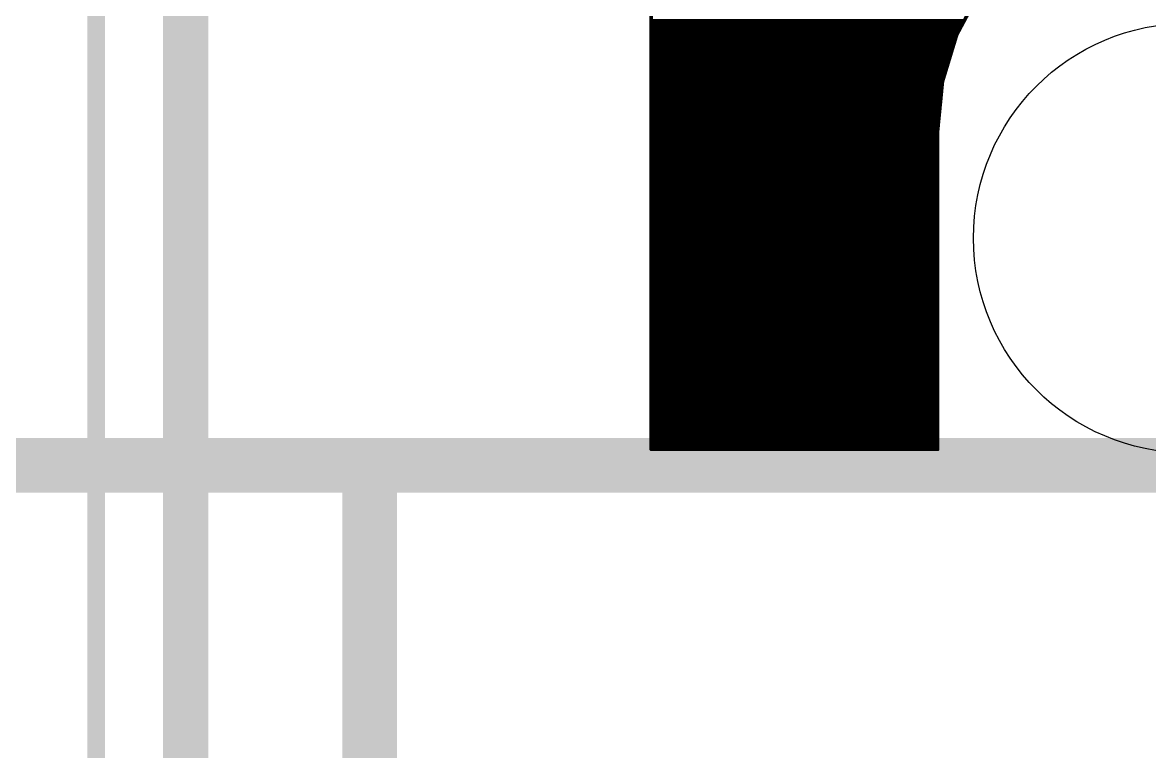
# Model space of a CAD drawing. Extents: x -15 to 70, y 0 to 100.
# Drawn here: x 34.59 to 37.737, y 67.019 to 69.055 of the extents above; entities that cross this region are included whole.
import ezdxf

# ---------------------------------------------------------------- set-up
doc = ezdxf.new("R2010")
doc.units = 0
for name, color, linetype in [('1', 12, 'CONTINUOUS'), ('16', 132, 'CONTINUOUS'), ('20', 31, 'CONTINUOUS'), ('22', 253, 'CONTINUOUS'), ('25', 253, 'CONTINUOUS'), ('40', 132, 'CONTINUOUS'), ('52', 253, 'CONTINUOUS')]:
    doc.layers.add(name, color=color, linetype=linetype)

msp = doc.modelspace()

# ---------------------------------------------------------------- linework, layer by layer
at = {"layer": '1', "const_width": 0.01}
for points in [[(36.346, 67.863), (36.346, 69.953)], [(37.264, 69.1419), (37.1993, 69.0209)], [(36.346, 69.06), (37.2202, 69.06)], [(36.346, 69.05), (37.2149, 69.05)], [(36.346, 69.04), (37.2095, 69.04)], [(36.346, 69.03), (37.2042, 69.03)], [(36.346, 69.02), (37.199, 69.02)], [(37.1993, 69.0209), (37.1594, 68.8896)], [(36.346, 69.01), (37.196, 69.01)], [(36.346, 69), (37.193, 69)], [(36.346, 68.99), (37.1899, 68.99)], [(36.346, 68.98), (37.1869, 68.98)], [(36.346, 68.97), (37.1839, 68.97)], [(36.346, 68.96), (37.1808, 68.96)], [(36.346, 68.95), (37.1778, 68.95)], [(36.346, 68.94), (37.1748, 68.94)], [(36.346, 68.93), (37.1717, 68.93)], [(36.346, 68.92), (37.1687, 68.92)], [(36.346, 68.91), (37.1656, 68.91)], [(36.346, 68.9), (37.1626, 68.9)], [(36.346, 68.89), (37.1596, 68.89)], [(37.1594, 68.8896), (37.146, 68.753)], [(36.346, 68.88), (37.1585, 68.88)], [(36.346, 68.87), (37.1575, 68.87)], [(36.346, 68.86), (37.1565, 68.86)], [(36.346, 68.85), (37.1556, 68.85)], [(36.346, 68.84), (37.1546, 68.84)], [(36.346, 68.83), (37.1536, 68.83)], [(36.346, 68.82), (37.1526, 68.82)], [(36.346, 68.81), (37.1516, 68.81)], [(36.346, 68.8), (37.1506, 68.8)], [(36.346, 68.79), (37.1496, 68.79)], [(36.346, 68.78), (37.1487, 68.78)], [(36.346, 68.77), (37.1477, 68.77)], [(36.346, 68.76), (37.1467, 68.76)], [(36.346, 68.75), (37.146, 68.75)], [(36.346, 68.74), (37.146, 68.74)], [(36.346, 68.73), (37.146, 68.73)], [(37.146, 68.753), (37.146, 67.863)], [(36.346, 68.72), (37.146, 68.72)], [(36.346, 68.71), (37.146, 68.71)], [(36.346, 68.7), (37.146, 68.7)], [(36.346, 68.69), (37.146, 68.69)], [(36.346, 68.68), (37.146, 68.68)], [(36.346, 68.67), (37.146, 68.67)], [(36.346, 68.66), (37.146, 68.66)], [(36.346, 68.65), (37.146, 68.65)], [(36.346, 68.64), (37.146, 68.64)], [(36.346, 68.63), (37.146, 68.63)], [(36.346, 68.62), (37.146, 68.62)], [(36.346, 68.61), (37.146, 68.61)], [(36.346, 68.6), (37.146, 68.6)], [(36.346, 68.59), (37.146, 68.59)], [(36.346, 68.58), (37.146, 68.58)], [(36.346, 68.57), (37.146, 68.57)], [(36.346, 68.56), (37.146, 68.56)], [(36.346, 68.55), (37.146, 68.55)], [(36.346, 68.54), (37.146, 68.54)], [(36.346, 68.53), (37.146, 68.53)], [(36.346, 68.52), (37.146, 68.52)], [(36.346, 68.51), (37.146, 68.51)], [(36.346, 68.5), (37.146, 68.5)], [(36.346, 68.49), (37.146, 68.49)], [(36.346, 68.48), (37.146, 68.48)], [(36.346, 68.47), (37.146, 68.47)], [(36.346, 68.46), (37.146, 68.46)], [(36.346, 68.45), (37.146, 68.45)], [(36.346, 68.44), (37.146, 68.44)], [(36.346, 68.43), (37.146, 68.43)], [(36.346, 68.42), (37.146, 68.42)], [(36.346, 68.41), (37.146, 68.41)], [(36.346, 68.4), (37.146, 68.4)], [(36.346, 68.39), (37.146, 68.39)], [(36.346, 68.38), (37.146, 68.38)], [(36.346, 68.37), (37.146, 68.37)], [(36.346, 68.36), (37.146, 68.36)], [(36.346, 68.35), (37.146, 68.35)], [(36.346, 68.34), (37.146, 68.34)], [(36.346, 68.33), (37.146, 68.33)], [(36.346, 68.32), (37.146, 68.32)], [(36.346, 68.31), (37.146, 68.31)], [(36.346, 68.3), (37.146, 68.3)], [(36.346, 68.29), (37.146, 68.29)], [(36.346, 68.28), (37.146, 68.28)], [(36.346, 68.27), (37.146, 68.27)], [(36.346, 68.26), (37.146, 68.26)], [(36.346, 68.25), (37.146, 68.25)], [(36.346, 68.24), (37.146, 68.24)], [(36.346, 68.23), (37.146, 68.23)], [(36.346, 68.22), (37.146, 68.22)], [(36.346, 68.21), (37.146, 68.21)], [(36.346, 68.2), (37.146, 68.2)], [(36.346, 68.19), (37.146, 68.19)], [(36.346, 68.18), (37.146, 68.18)], [(36.346, 68.17), (37.146, 68.17)], [(36.346, 68.16), (37.146, 68.16)], [(36.346, 68.15), (37.146, 68.15)], [(36.346, 68.14), (37.146, 68.14)], [(36.346, 68.13), (37.146, 68.13)], [(36.346, 68.12), (37.146, 68.12)], [(36.346, 68.11), (37.146, 68.11)], [(36.346, 68.1), (37.146, 68.1)], [(36.346, 68.09), (37.146, 68.09)], [(36.346, 68.08), (37.146, 68.08)], [(36.346, 68.07), (37.146, 68.07)], [(36.346, 68.06), (37.146, 68.06)], [(36.346, 68.05), (37.146, 68.05)], [(36.346, 68.04), (37.146, 68.04)], [(36.346, 68.03), (37.146, 68.03)], [(36.346, 68.02), (37.146, 68.02)], [(36.346, 68.01), (37.146, 68.01)], [(36.346, 68), (37.146, 68)], [(36.346, 67.99), (37.146, 67.99)], [(36.346, 67.98), (37.146, 67.98)], [(36.346, 67.97), (37.146, 67.97)], [(36.346, 67.96), (37.146, 67.96)], [(36.346, 67.95), (37.146, 67.95)], [(36.346, 67.94), (37.146, 67.94)], [(36.346, 67.93), (37.146, 67.93)], [(36.346, 67.92), (37.146, 67.92)], [(36.346, 67.91), (37.146, 67.91)], [(36.346, 67.9), (37.146, 67.9)], [(36.346, 67.89), (37.146, 67.89)], [(36.346, 67.88), (37.146, 67.88)], [(36.346, 67.87), (37.146, 67.87)], [(37.146, 67.863), (36.346, 67.863)]]:
    msp.add_lwpolyline(points, dxfattribs=at)
at = {"layer": '1', "const_width": 0.005}
for points in [[(36.346, 69.0625, 1), (36.346, 69.0575)], [(36.346, 69.0525, 1), (36.346, 69.0475)], [(37.2149, 69.0475, 1), (37.2149, 69.0525)], [(37.2202, 69.0575, 1), (37.2202, 69.0625)], [(36.346, 69.0425, 1), (36.346, 69.0375)], [(36.346, 69.0325, 1), (36.346, 69.0275)], [(36.346, 69.0225, 1), (36.346, 69.0175)], [(37.1971, 69.0221, 1), (37.2015, 69.0197)], [(37.2017, 69.0202, 1), (37.1969, 69.0216)], [(37.199, 69.0175, 1), (37.199, 69.0225)], [(37.2042, 69.0275, 1), (37.2042, 69.0325)], [(37.2095, 69.0375, 1), (37.2095, 69.0425)], [(36.346, 69.0125, 1), (36.346, 69.0075)], [(36.346, 69.0025, 1), (36.346, 68.9975)], [(36.346, 68.9925, 1), (36.346, 68.9875)], [(37.1899, 68.9875, 1), (37.1899, 68.9925)], [(37.193, 68.9975, 1), (37.193, 69.0025)], [(37.196, 69.0075, 1), (37.196, 69.0125)], [(36.346, 68.9825, 1), (36.346, 68.9775)], [(36.346, 68.9725, 1), (36.346, 68.9675)], [(36.346, 68.9625, 1), (36.346, 68.9575)], [(37.1808, 68.9575, 1), (37.1808, 68.9625)], [(37.1839, 68.9675, 1), (37.1839, 68.9725)], [(37.1869, 68.9775, 1), (37.1869, 68.9825)], [(36.346, 68.9525, 1), (36.346, 68.9475)], [(36.346, 68.9425, 1), (36.346, 68.9375)], [(36.346, 68.9325, 1), (36.346, 68.9275)], [(36.346, 68.9225, 1), (36.346, 68.9175)], [(37.1687, 68.9175, 1), (37.1687, 68.9225)], [(37.1717, 68.9275, 1), (37.1717, 68.9325)], [(37.1748, 68.9375, 1), (37.1748, 68.9425)], [(37.1778, 68.9475, 1), (37.1778, 68.9525)], [(36.346, 68.9125, 1), (36.346, 68.9075)], [(36.346, 68.9025, 1), (36.346, 68.8975)], [(36.346, 68.8925, 1), (36.346, 68.8875)], [(37.1619, 68.8893, 1), (37.157, 68.8898)], [(37.1571, 68.8903, 1), (37.1618, 68.8888)], [(37.1596, 68.8875, 1), (37.1596, 68.8925)], [(37.1626, 68.8975, 1), (37.1626, 68.9025)], [(37.1656, 68.9075, 1), (37.1656, 68.9125)], [(36.346, 68.8825, 1), (36.346, 68.8775)], [(36.346, 68.8725, 1), (36.346, 68.8675)], [(36.346, 68.8625, 1), (36.346, 68.8575)], [(37.1565, 68.8575, 1), (37.1565, 68.8625)], [(37.1575, 68.8675, 1), (37.1575, 68.8725)], [(37.1585, 68.8775, 1), (37.1585, 68.8825)], [(36.346, 68.8525, 1), (36.346, 68.8475)], [(36.346, 68.8425, 1), (36.346, 68.8375)], [(36.346, 68.8325, 1), (36.346, 68.8275)], [(37.1536, 68.8275, 1), (37.1536, 68.8325)], [(37.1546, 68.8375, 1), (37.1546, 68.8425)], [(37.1556, 68.8475, 1), (37.1556, 68.8525)], [(36.346, 68.8225, 1), (36.346, 68.8175)], [(36.346, 68.8125, 1), (36.346, 68.8075)], [(36.346, 68.8025, 1), (36.346, 68.7975)], [(37.1506, 68.7975, 1), (37.1506, 68.8025)], [(37.1516, 68.8075, 1), (37.1516, 68.8125)], [(37.1526, 68.8175, 1), (37.1526, 68.8225)], [(36.346, 68.7925, 1), (36.346, 68.7875)], [(36.346, 68.7825, 1), (36.346, 68.7775)], [(36.346, 68.7725, 1), (36.346, 68.7675)], [(37.1477, 68.7675, 1), (37.1477, 68.7725)], [(37.1487, 68.7775, 1), (37.1487, 68.7825)], [(37.1496, 68.7875, 1), (37.1496, 68.7925)], [(36.346, 68.7625, 1), (36.346, 68.7575)], [(36.346, 68.7525, 1), (36.346, 68.7475)], [(36.346, 68.7425, 1), (36.346, 68.7375)], [(36.346, 68.7325, 1), (36.346, 68.7275)], [(37.1485, 68.753, 1), (37.1435, 68.753)], [(37.1435, 68.7532, 1), (37.1485, 68.7528)], [(37.146, 68.7475, 1), (37.146, 68.7525)], [(37.146, 68.7375, 1), (37.146, 68.7425)], [(37.146, 68.7275, 1), (37.146, 68.7325)], [(37.1467, 68.7575, 1), (37.1467, 68.7625)], [(36.346, 68.7225, 1), (36.346, 68.7175)], [(36.346, 68.7125, 1), (36.346, 68.7075)], [(36.346, 68.7025, 1), (36.346, 68.6975)], [(37.146, 68.7175, 1), (37.146, 68.7225)], [(37.146, 68.7075, 1), (37.146, 68.7125)], [(37.146, 68.6975, 1), (37.146, 68.7025)], [(36.346, 68.6925, 1), (36.346, 68.6875)], [(36.346, 68.6825, 1), (36.346, 68.6775)], [(36.346, 68.6725, 1), (36.346, 68.6675)], [(37.146, 68.6875, 1), (37.146, 68.6925)], [(37.146, 68.6775, 1), (37.146, 68.6825)], [(37.146, 68.6675, 1), (37.146, 68.6725)], [(36.346, 68.6625, 1), (36.346, 68.6575)], [(36.346, 68.6525, 1), (36.346, 68.6475)], [(36.346, 68.6425, 1), (36.346, 68.6375)], [(37.146, 68.6575, 1), (37.146, 68.6625)], [(37.146, 68.6475, 1), (37.146, 68.6525)], [(37.146, 68.6375, 1), (37.146, 68.6425)], [(36.346, 68.6325, 1), (36.346, 68.6275)], [(36.346, 68.6225, 1), (36.346, 68.6175)], [(36.346, 68.6125, 1), (36.346, 68.6075)], [(37.146, 68.6275, 1), (37.146, 68.6325)], [(37.146, 68.6175, 1), (37.146, 68.6225)], [(37.146, 68.6075, 1), (37.146, 68.6125)], [(36.346, 68.6025, 1), (36.346, 68.5975)], [(36.346, 68.5925, 1), (36.346, 68.5875)], [(36.346, 68.5825, 1), (36.346, 68.5775)], [(37.146, 68.5975, 1), (37.146, 68.6025)], [(37.146, 68.5875, 1), (37.146, 68.5925)], [(37.146, 68.5775, 1), (37.146, 68.5825)], [(36.346, 68.5725, 1), (36.346, 68.5675)], [(36.346, 68.5625, 1), (36.346, 68.5575)], [(36.346, 68.5525, 1), (36.346, 68.5475)], [(37.146, 68.5675, 1), (37.146, 68.5725)], [(37.146, 68.5575, 1), (37.146, 68.5625)], [(37.146, 68.5475, 1), (37.146, 68.5525)], [(36.346, 68.5425, 1), (36.346, 68.5375)], [(36.346, 68.5325, 1), (36.346, 68.5275)], [(36.346, 68.5225, 1), (36.346, 68.5175)], [(36.346, 68.5125, 1), (36.346, 68.5075)], [(37.146, 68.5375, 1), (37.146, 68.5425)], [(37.146, 68.5275, 1), (37.146, 68.5325)], [(37.146, 68.5175, 1), (37.146, 68.5225)], [(37.146, 68.5075, 1), (37.146, 68.5125)], [(36.346, 68.5025, 1), (36.346, 68.4975)], [(36.346, 68.4925, 1), (36.346, 68.4875)], [(36.346, 68.4825, 1), (36.346, 68.4775)], [(37.146, 68.4975, 1), (37.146, 68.5025)], [(37.146, 68.4875, 1), (37.146, 68.4925)], [(37.146, 68.4775, 1), (37.146, 68.4825)], [(36.346, 68.4725, 1), (36.346, 68.4675)], [(36.346, 68.4625, 1), (36.346, 68.4575)], [(36.346, 68.4525, 1), (36.346, 68.4475)], [(37.146, 68.4675, 1), (37.146, 68.4725)], [(37.146, 68.4575, 1), (37.146, 68.4625)], [(37.146, 68.4475, 1), (37.146, 68.4525)], [(36.346, 68.4425, 1), (36.346, 68.4375)], [(36.346, 68.4325, 1), (36.346, 68.4275)], [(36.346, 68.4225, 1), (36.346, 68.4175)], [(37.146, 68.4375, 1), (37.146, 68.4425)], [(37.146, 68.4275, 1), (37.146, 68.4325)], [(37.146, 68.4175, 1), (37.146, 68.4225)], [(36.346, 68.4125, 1), (36.346, 68.4075)], [(36.346, 68.4025, 1), (36.346, 68.3975)], [(36.346, 68.3925, 1), (36.346, 68.3875)], [(37.146, 68.4075, 1), (37.146, 68.4125)], [(37.146, 68.3975, 1), (37.146, 68.4025)], [(37.146, 68.3875, 1), (37.146, 68.3925)], [(36.346, 68.3825, 1), (36.346, 68.3775)], [(36.346, 68.3725, 1), (36.346, 68.3675)], [(36.346, 68.3625, 1), (36.346, 68.3575)], [(37.146, 68.3775, 1), (37.146, 68.3825)], [(37.146, 68.3675, 1), (37.146, 68.3725)], [(37.146, 68.3575, 1), (37.146, 68.3625)], [(36.346, 68.3525, 1), (36.346, 68.3475)], [(36.346, 68.3425, 1), (36.346, 68.3375)], [(36.346, 68.3325, 1), (36.346, 68.3275)], [(37.146, 68.3475, 1), (37.146, 68.3525)], [(37.146, 68.3375, 1), (37.146, 68.3425)], [(37.146, 68.3275, 1), (37.146, 68.3325)], [(36.346, 68.3225, 1), (36.346, 68.3175)], [(36.346, 68.3125, 1), (36.346, 68.3075)], [(36.346, 68.3025, 1), (36.346, 68.2975)], [(36.346, 68.2925, 1), (36.346, 68.2875)], [(37.146, 68.3175, 1), (37.146, 68.3225)], [(37.146, 68.3075, 1), (37.146, 68.3125)], [(37.146, 68.2975, 1), (37.146, 68.3025)], [(37.146, 68.2875, 1), (37.146, 68.2925)], [(36.346, 68.2825, 1), (36.346, 68.2775)], [(36.346, 68.2725, 1), (36.346, 68.2675)], [(36.346, 68.2625, 1), (36.346, 68.2575)], [(37.146, 68.2775, 1), (37.146, 68.2825)], [(37.146, 68.2675, 1), (37.146, 68.2725)], [(37.146, 68.2575, 1), (37.146, 68.2625)], [(36.346, 68.2525, 1), (36.346, 68.2475)], [(36.346, 68.2425, 1), (36.346, 68.2375)], [(36.346, 68.2325, 1), (36.346, 68.2275)], [(37.146, 68.2475, 1), (37.146, 68.2525)], [(37.146, 68.2375, 1), (37.146, 68.2425)], [(37.146, 68.2275, 1), (37.146, 68.2325)], [(36.346, 68.2225, 1), (36.346, 68.2175)], [(36.346, 68.2125, 1), (36.346, 68.2075)], [(36.346, 68.2025, 1), (36.346, 68.1975)], [(37.146, 68.2175, 1), (37.146, 68.2225)], [(37.146, 68.2075, 1), (37.146, 68.2125)], [(37.146, 68.1975, 1), (37.146, 68.2025)], [(36.346, 68.1925, 1), (36.346, 68.1875)], [(36.346, 68.1825, 1), (36.346, 68.1775)], [(36.346, 68.1725, 1), (36.346, 68.1675)], [(37.146, 68.1875, 1), (37.146, 68.1925)], [(37.146, 68.1775, 1), (37.146, 68.1825)], [(37.146, 68.1675, 1), (37.146, 68.1725)], [(36.346, 68.1625, 1), (36.346, 68.1575)], [(36.346, 68.1525, 1), (36.346, 68.1475)], [(36.346, 68.1425, 1), (36.346, 68.1375)], [(37.146, 68.1575, 1), (37.146, 68.1625)], [(37.146, 68.1475, 1), (37.146, 68.1525)], [(37.146, 68.1375, 1), (37.146, 68.1425)], [(36.346, 68.1325, 1), (36.346, 68.1275)], [(36.346, 68.1225, 1), (36.346, 68.1175)], [(36.346, 68.1125, 1), (36.346, 68.1075)], [(37.146, 68.1275, 1), (37.146, 68.1325)], [(37.146, 68.1175, 1), (37.146, 68.1225)], [(37.146, 68.1075, 1), (37.146, 68.1125)], [(36.346, 68.1025, 1), (36.346, 68.0975)], [(36.346, 68.0925, 1), (36.346, 68.0875)], [(36.346, 68.0825, 1), (36.346, 68.0775)], [(36.346, 68.0725, 1), (36.346, 68.0675)], [(37.146, 68.0975, 1), (37.146, 68.1025)], [(37.146, 68.0875, 1), (37.146, 68.0925)], [(37.146, 68.0775, 1), (37.146, 68.0825)], [(37.146, 68.0675, 1), (37.146, 68.0725)], [(36.346, 68.0625, 1), (36.346, 68.0575)], [(36.346, 68.0525, 1), (36.346, 68.0475)], [(36.346, 68.0425, 1), (36.346, 68.0375)], [(37.146, 68.0575, 1), (37.146, 68.0625)], [(37.146, 68.0475, 1), (37.146, 68.0525)], [(37.146, 68.0375, 1), (37.146, 68.0425)], [(36.346, 68.0325, 1), (36.346, 68.0275)], [(36.346, 68.0225, 1), (36.346, 68.0175)], [(36.346, 68.0125, 1), (36.346, 68.0075)], [(37.146, 68.0275, 1), (37.146, 68.0325)], [(37.146, 68.0175, 1), (37.146, 68.0225)], [(37.146, 68.0075, 1), (37.146, 68.0125)], [(36.346, 68.0025, 1), (36.346, 67.9975)], [(36.346, 67.9925, 1), (36.346, 67.9875)], [(36.346, 67.9825, 1), (36.346, 67.9775)], [(37.146, 67.9975, 1), (37.146, 68.0025)], [(37.146, 67.9875, 1), (37.146, 67.9925)], [(37.146, 67.9775, 1), (37.146, 67.9825)], [(36.346, 67.9725, 1), (36.346, 67.9675)], [(36.346, 67.9625, 1), (36.346, 67.9575)], [(36.346, 67.9525, 1), (36.346, 67.9475)], [(37.146, 67.9675, 1), (37.146, 67.9725)], [(37.146, 67.9575, 1), (37.146, 67.9625)], [(37.146, 67.9475, 1), (37.146, 67.9525)], [(36.346, 67.9425, 1), (36.346, 67.9375)], [(36.346, 67.9325, 1), (36.346, 67.9275)], [(36.346, 67.9225, 1), (36.346, 67.9175)], [(37.146, 67.9375, 1), (37.146, 67.9425)], [(37.146, 67.9275, 1), (37.146, 67.9325)], [(37.146, 67.9175, 1), (37.146, 67.9225)], [(36.346, 67.9125, 1), (36.346, 67.9075)], [(36.346, 67.9025, 1), (36.346, 67.8975)], [(36.346, 67.8925, 1), (36.346, 67.8875)], [(37.146, 67.9075, 1), (37.146, 67.9125)], [(37.146, 67.8975, 1), (37.146, 67.9025)], [(37.146, 67.8875, 1), (37.146, 67.8925)], [(36.346, 67.8825, 1), (36.346, 67.8775)], [(36.346, 67.8725, 1), (36.346, 67.8675)], [(36.346, 67.8655, 1), (36.346, 67.8605)], [(36.3435, 67.863, 1), (36.3485, 67.863)], [(37.1435, 67.863, 1), (37.1485, 67.863)], [(37.146, 67.8775, 1), (37.146, 67.8825)], [(37.146, 67.8675, 1), (37.146, 67.8725)], [(37.146, 67.8605, 1), (37.146, 67.8655)]]:
    msp.add_lwpolyline(points, format="xyb", dxfattribs=at)
at = {"layer": '16', "const_width": 0.01}
for points in [[(36.346, 67.863), (36.346, 69.953)], [(37.264, 69.1419), (37.1993, 69.0209)], [(36.346, 69.06), (37.2202, 69.06)], [(36.346, 69.05), (37.2149, 69.05)], [(36.346, 69.04), (37.2095, 69.04)], [(36.346, 69.03), (37.2042, 69.03)], [(36.346, 69.02), (37.199, 69.02)], [(37.1993, 69.0209), (37.1594, 68.8896)], [(36.346, 69.01), (37.196, 69.01)], [(36.346, 69), (37.193, 69)], [(36.346, 68.99), (37.1899, 68.99)], [(36.346, 68.98), (37.1869, 68.98)], [(36.346, 68.97), (37.1839, 68.97)], [(36.346, 68.96), (37.1808, 68.96)], [(36.346, 68.95), (37.1778, 68.95)], [(36.346, 68.94), (37.1748, 68.94)], [(36.346, 68.93), (37.1717, 68.93)], [(36.346, 68.92), (37.1687, 68.92)], [(36.346, 68.91), (37.1656, 68.91)], [(36.346, 68.9), (37.1626, 68.9)], [(36.346, 68.89), (37.1596, 68.89)], [(37.1594, 68.8896), (37.146, 68.753)], [(36.346, 68.88), (37.1585, 68.88)], [(36.346, 68.87), (37.1575, 68.87)], [(36.346, 68.86), (37.1565, 68.86)], [(36.346, 68.85), (37.1556, 68.85)], [(36.346, 68.84), (37.1546, 68.84)], [(36.346, 68.83), (37.1536, 68.83)], [(36.346, 68.82), (37.1526, 68.82)], [(36.346, 68.81), (37.1516, 68.81)], [(36.346, 68.8), (37.1506, 68.8)], [(36.346, 68.79), (37.1496, 68.79)], [(36.346, 68.78), (37.1487, 68.78)], [(36.346, 68.77), (37.1477, 68.77)], [(36.346, 68.76), (37.1467, 68.76)], [(36.346, 68.75), (37.146, 68.75)], [(36.346, 68.74), (37.146, 68.74)], [(36.346, 68.73), (37.146, 68.73)], [(37.146, 68.753), (37.146, 67.863)], [(36.346, 68.72), (37.146, 68.72)], [(36.346, 68.71), (37.146, 68.71)], [(36.346, 68.7), (37.146, 68.7)], [(36.346, 68.69), (37.146, 68.69)], [(36.346, 68.68), (37.146, 68.68)], [(36.346, 68.67), (37.146, 68.67)], [(36.346, 68.66), (37.146, 68.66)], [(36.346, 68.65), (37.146, 68.65)], [(36.346, 68.64), (37.146, 68.64)], [(36.346, 68.63), (37.146, 68.63)], [(36.346, 68.62), (37.146, 68.62)], [(36.346, 68.61), (37.146, 68.61)], [(36.346, 68.6), (37.146, 68.6)], [(36.346, 68.59), (37.146, 68.59)], [(36.346, 68.58), (37.146, 68.58)], [(36.346, 68.57), (37.146, 68.57)], [(36.346, 68.56), (37.146, 68.56)], [(36.346, 68.55), (37.146, 68.55)], [(36.346, 68.54), (37.146, 68.54)], [(36.346, 68.53), (37.146, 68.53)], [(36.346, 68.52), (37.146, 68.52)], [(36.346, 68.51), (37.146, 68.51)], [(36.346, 68.5), (37.146, 68.5)], [(36.346, 68.49), (37.146, 68.49)], [(36.346, 68.48), (37.146, 68.48)], [(36.346, 68.47), (37.146, 68.47)], [(36.346, 68.46), (37.146, 68.46)], [(36.346, 68.45), (37.146, 68.45)], [(36.346, 68.44), (37.146, 68.44)], [(36.346, 68.43), (37.146, 68.43)], [(36.346, 68.42), (37.146, 68.42)], [(36.346, 68.41), (37.146, 68.41)], [(36.346, 68.4), (37.146, 68.4)], [(36.346, 68.39), (37.146, 68.39)], [(36.346, 68.38), (37.146, 68.38)], [(36.346, 68.37), (37.146, 68.37)], [(36.346, 68.36), (37.146, 68.36)], [(36.346, 68.35), (37.146, 68.35)], [(36.346, 68.34), (37.146, 68.34)], [(36.346, 68.33), (37.146, 68.33)], [(36.346, 68.32), (37.146, 68.32)], [(36.346, 68.31), (37.146, 68.31)], [(36.346, 68.3), (37.146, 68.3)], [(36.346, 68.29), (37.146, 68.29)], [(36.346, 68.28), (37.146, 68.28)], [(36.346, 68.27), (37.146, 68.27)], [(36.346, 68.26), (37.146, 68.26)], [(36.346, 68.25), (37.146, 68.25)], [(36.346, 68.24), (37.146, 68.24)], [(36.346, 68.23), (37.146, 68.23)], [(36.346, 68.22), (37.146, 68.22)], [(36.346, 68.21), (37.146, 68.21)], [(36.346, 68.2), (37.146, 68.2)], [(36.346, 68.19), (37.146, 68.19)], [(36.346, 68.18), (37.146, 68.18)], [(36.346, 68.17), (37.146, 68.17)], [(36.346, 68.16), (37.146, 68.16)], [(36.346, 68.15), (37.146, 68.15)], [(36.346, 68.14), (37.146, 68.14)], [(36.346, 68.13), (37.146, 68.13)], [(36.346, 68.12), (37.146, 68.12)], [(36.346, 68.11), (37.146, 68.11)], [(36.346, 68.1), (37.146, 68.1)], [(36.346, 68.09), (37.146, 68.09)], [(36.346, 68.08), (37.146, 68.08)], [(36.346, 68.07), (37.146, 68.07)], [(36.346, 68.06), (37.146, 68.06)], [(36.346, 68.05), (37.146, 68.05)], [(36.346, 68.04), (37.146, 68.04)], [(36.346, 68.03), (37.146, 68.03)], [(36.346, 68.02), (37.146, 68.02)], [(36.346, 68.01), (37.146, 68.01)], [(36.346, 68), (37.146, 68)], [(36.346, 67.99), (37.146, 67.99)], [(36.346, 67.98), (37.146, 67.98)], [(36.346, 67.97), (37.146, 67.97)], [(36.346, 67.96), (37.146, 67.96)], [(36.346, 67.95), (37.146, 67.95)], [(36.346, 67.94), (37.146, 67.94)], [(36.346, 67.93), (37.146, 67.93)], [(36.346, 67.92), (37.146, 67.92)], [(36.346, 67.91), (37.146, 67.91)], [(36.346, 67.9), (37.146, 67.9)], [(36.346, 67.89), (37.146, 67.89)], [(36.346, 67.88), (37.146, 67.88)], [(36.346, 67.87), (37.146, 67.87)], [(37.146, 67.863), (36.346, 67.863)]]:
    msp.add_lwpolyline(points, dxfattribs=at)
at = {"layer": '16', "const_width": 0.005}
for points in [[(36.346, 69.0625, 1), (36.346, 69.0575)], [(36.346, 69.0525, 1), (36.346, 69.0475)], [(37.2149, 69.0475, 1), (37.2149, 69.0525)], [(37.2202, 69.0575, 1), (37.2202, 69.0625)], [(36.346, 69.0425, 1), (36.346, 69.0375)], [(36.346, 69.0325, 1), (36.346, 69.0275)], [(36.346, 69.0225, 1), (36.346, 69.0175)], [(37.1971, 69.0221, 1), (37.2015, 69.0197)], [(37.2017, 69.0202, 1), (37.1969, 69.0216)], [(37.199, 69.0175, 1), (37.199, 69.0225)], [(37.2042, 69.0275, 1), (37.2042, 69.0325)], [(37.2095, 69.0375, 1), (37.2095, 69.0425)], [(36.346, 69.0125, 1), (36.346, 69.0075)], [(36.346, 69.0025, 1), (36.346, 68.9975)], [(36.346, 68.9925, 1), (36.346, 68.9875)], [(37.1899, 68.9875, 1), (37.1899, 68.9925)], [(37.193, 68.9975, 1), (37.193, 69.0025)], [(37.196, 69.0075, 1), (37.196, 69.0125)], [(36.346, 68.9825, 1), (36.346, 68.9775)], [(36.346, 68.9725, 1), (36.346, 68.9675)], [(36.346, 68.9625, 1), (36.346, 68.9575)], [(37.1808, 68.9575, 1), (37.1808, 68.9625)], [(37.1839, 68.9675, 1), (37.1839, 68.9725)], [(37.1869, 68.9775, 1), (37.1869, 68.9825)], [(36.346, 68.9525, 1), (36.346, 68.9475)], [(36.346, 68.9425, 1), (36.346, 68.9375)], [(36.346, 68.9325, 1), (36.346, 68.9275)], [(36.346, 68.9225, 1), (36.346, 68.9175)], [(37.1687, 68.9175, 1), (37.1687, 68.9225)], [(37.1717, 68.9275, 1), (37.1717, 68.9325)], [(37.1748, 68.9375, 1), (37.1748, 68.9425)], [(37.1778, 68.9475, 1), (37.1778, 68.9525)], [(36.346, 68.9125, 1), (36.346, 68.9075)], [(36.346, 68.9025, 1), (36.346, 68.8975)], [(36.346, 68.8925, 1), (36.346, 68.8875)], [(37.1619, 68.8893, 1), (37.157, 68.8898)], [(37.1571, 68.8903, 1), (37.1618, 68.8888)], [(37.1596, 68.8875, 1), (37.1596, 68.8925)], [(37.1626, 68.8975, 1), (37.1626, 68.9025)], [(37.1656, 68.9075, 1), (37.1656, 68.9125)], [(36.346, 68.8825, 1), (36.346, 68.8775)], [(36.346, 68.8725, 1), (36.346, 68.8675)], [(36.346, 68.8625, 1), (36.346, 68.8575)], [(37.1565, 68.8575, 1), (37.1565, 68.8625)], [(37.1575, 68.8675, 1), (37.1575, 68.8725)], [(37.1585, 68.8775, 1), (37.1585, 68.8825)], [(36.346, 68.8525, 1), (36.346, 68.8475)], [(36.346, 68.8425, 1), (36.346, 68.8375)], [(36.346, 68.8325, 1), (36.346, 68.8275)], [(37.1536, 68.8275, 1), (37.1536, 68.8325)], [(37.1546, 68.8375, 1), (37.1546, 68.8425)], [(37.1556, 68.8475, 1), (37.1556, 68.8525)], [(36.346, 68.8225, 1), (36.346, 68.8175)], [(36.346, 68.8125, 1), (36.346, 68.8075)], [(36.346, 68.8025, 1), (36.346, 68.7975)], [(37.1506, 68.7975, 1), (37.1506, 68.8025)], [(37.1516, 68.8075, 1), (37.1516, 68.8125)], [(37.1526, 68.8175, 1), (37.1526, 68.8225)], [(36.346, 68.7925, 1), (36.346, 68.7875)], [(36.346, 68.7825, 1), (36.346, 68.7775)], [(36.346, 68.7725, 1), (36.346, 68.7675)], [(37.1477, 68.7675, 1), (37.1477, 68.7725)], [(37.1487, 68.7775, 1), (37.1487, 68.7825)], [(37.1496, 68.7875, 1), (37.1496, 68.7925)], [(36.346, 68.7625, 1), (36.346, 68.7575)], [(36.346, 68.7525, 1), (36.346, 68.7475)], [(36.346, 68.7425, 1), (36.346, 68.7375)], [(36.346, 68.7325, 1), (36.346, 68.7275)], [(37.1485, 68.753, 1), (37.1435, 68.753)], [(37.1435, 68.7532, 1), (37.1485, 68.7528)], [(37.146, 68.7475, 1), (37.146, 68.7525)], [(37.146, 68.7375, 1), (37.146, 68.7425)], [(37.146, 68.7275, 1), (37.146, 68.7325)], [(37.1467, 68.7575, 1), (37.1467, 68.7625)], [(36.346, 68.7225, 1), (36.346, 68.7175)], [(36.346, 68.7125, 1), (36.346, 68.7075)], [(36.346, 68.7025, 1), (36.346, 68.6975)], [(37.146, 68.7175, 1), (37.146, 68.7225)], [(37.146, 68.7075, 1), (37.146, 68.7125)], [(37.146, 68.6975, 1), (37.146, 68.7025)], [(36.346, 68.6925, 1), (36.346, 68.6875)], [(36.346, 68.6825, 1), (36.346, 68.6775)], [(36.346, 68.6725, 1), (36.346, 68.6675)], [(37.146, 68.6875, 1), (37.146, 68.6925)], [(37.146, 68.6775, 1), (37.146, 68.6825)], [(37.146, 68.6675, 1), (37.146, 68.6725)], [(36.346, 68.6625, 1), (36.346, 68.6575)], [(36.346, 68.6525, 1), (36.346, 68.6475)], [(36.346, 68.6425, 1), (36.346, 68.6375)], [(37.146, 68.6575, 1), (37.146, 68.6625)], [(37.146, 68.6475, 1), (37.146, 68.6525)], [(37.146, 68.6375, 1), (37.146, 68.6425)], [(36.346, 68.6325, 1), (36.346, 68.6275)], [(36.346, 68.6225, 1), (36.346, 68.6175)], [(36.346, 68.6125, 1), (36.346, 68.6075)], [(37.146, 68.6275, 1), (37.146, 68.6325)], [(37.146, 68.6175, 1), (37.146, 68.6225)], [(37.146, 68.6075, 1), (37.146, 68.6125)], [(36.346, 68.6025, 1), (36.346, 68.5975)], [(36.346, 68.5925, 1), (36.346, 68.5875)], [(36.346, 68.5825, 1), (36.346, 68.5775)], [(37.146, 68.5975, 1), (37.146, 68.6025)], [(37.146, 68.5875, 1), (37.146, 68.5925)], [(37.146, 68.5775, 1), (37.146, 68.5825)], [(36.346, 68.5725, 1), (36.346, 68.5675)], [(36.346, 68.5625, 1), (36.346, 68.5575)], [(36.346, 68.5525, 1), (36.346, 68.5475)], [(37.146, 68.5675, 1), (37.146, 68.5725)], [(37.146, 68.5575, 1), (37.146, 68.5625)], [(37.146, 68.5475, 1), (37.146, 68.5525)], [(36.346, 68.5425, 1), (36.346, 68.5375)], [(36.346, 68.5325, 1), (36.346, 68.5275)], [(36.346, 68.5225, 1), (36.346, 68.5175)], [(36.346, 68.5125, 1), (36.346, 68.5075)], [(37.146, 68.5375, 1), (37.146, 68.5425)], [(37.146, 68.5275, 1), (37.146, 68.5325)], [(37.146, 68.5175, 1), (37.146, 68.5225)], [(37.146, 68.5075, 1), (37.146, 68.5125)], [(36.346, 68.5025, 1), (36.346, 68.4975)], [(36.346, 68.4925, 1), (36.346, 68.4875)], [(36.346, 68.4825, 1), (36.346, 68.4775)], [(37.146, 68.4975, 1), (37.146, 68.5025)], [(37.146, 68.4875, 1), (37.146, 68.4925)], [(37.146, 68.4775, 1), (37.146, 68.4825)], [(36.346, 68.4725, 1), (36.346, 68.4675)], [(36.346, 68.4625, 1), (36.346, 68.4575)], [(36.346, 68.4525, 1), (36.346, 68.4475)], [(37.146, 68.4675, 1), (37.146, 68.4725)], [(37.146, 68.4575, 1), (37.146, 68.4625)], [(37.146, 68.4475, 1), (37.146, 68.4525)], [(36.346, 68.4425, 1), (36.346, 68.4375)], [(36.346, 68.4325, 1), (36.346, 68.4275)], [(36.346, 68.4225, 1), (36.346, 68.4175)], [(37.146, 68.4375, 1), (37.146, 68.4425)], [(37.146, 68.4275, 1), (37.146, 68.4325)], [(37.146, 68.4175, 1), (37.146, 68.4225)], [(36.346, 68.4125, 1), (36.346, 68.4075)], [(36.346, 68.4025, 1), (36.346, 68.3975)], [(36.346, 68.3925, 1), (36.346, 68.3875)], [(37.146, 68.4075, 1), (37.146, 68.4125)], [(37.146, 68.3975, 1), (37.146, 68.4025)], [(37.146, 68.3875, 1), (37.146, 68.3925)], [(36.346, 68.3825, 1), (36.346, 68.3775)], [(36.346, 68.3725, 1), (36.346, 68.3675)], [(36.346, 68.3625, 1), (36.346, 68.3575)], [(37.146, 68.3775, 1), (37.146, 68.3825)], [(37.146, 68.3675, 1), (37.146, 68.3725)], [(37.146, 68.3575, 1), (37.146, 68.3625)], [(36.346, 68.3525, 1), (36.346, 68.3475)], [(36.346, 68.3425, 1), (36.346, 68.3375)], [(36.346, 68.3325, 1), (36.346, 68.3275)], [(37.146, 68.3475, 1), (37.146, 68.3525)], [(37.146, 68.3375, 1), (37.146, 68.3425)], [(37.146, 68.3275, 1), (37.146, 68.3325)], [(36.346, 68.3225, 1), (36.346, 68.3175)], [(36.346, 68.3125, 1), (36.346, 68.3075)], [(36.346, 68.3025, 1), (36.346, 68.2975)], [(36.346, 68.2925, 1), (36.346, 68.2875)], [(37.146, 68.3175, 1), (37.146, 68.3225)], [(37.146, 68.3075, 1), (37.146, 68.3125)], [(37.146, 68.2975, 1), (37.146, 68.3025)], [(37.146, 68.2875, 1), (37.146, 68.2925)], [(36.346, 68.2825, 1), (36.346, 68.2775)], [(36.346, 68.2725, 1), (36.346, 68.2675)], [(36.346, 68.2625, 1), (36.346, 68.2575)], [(37.146, 68.2775, 1), (37.146, 68.2825)], [(37.146, 68.2675, 1), (37.146, 68.2725)], [(37.146, 68.2575, 1), (37.146, 68.2625)], [(36.346, 68.2525, 1), (36.346, 68.2475)], [(36.346, 68.2425, 1), (36.346, 68.2375)], [(36.346, 68.2325, 1), (36.346, 68.2275)], [(37.146, 68.2475, 1), (37.146, 68.2525)], [(37.146, 68.2375, 1), (37.146, 68.2425)], [(37.146, 68.2275, 1), (37.146, 68.2325)], [(36.346, 68.2225, 1), (36.346, 68.2175)], [(36.346, 68.2125, 1), (36.346, 68.2075)], [(36.346, 68.2025, 1), (36.346, 68.1975)], [(37.146, 68.2175, 1), (37.146, 68.2225)], [(37.146, 68.2075, 1), (37.146, 68.2125)], [(37.146, 68.1975, 1), (37.146, 68.2025)], [(36.346, 68.1925, 1), (36.346, 68.1875)], [(36.346, 68.1825, 1), (36.346, 68.1775)], [(36.346, 68.1725, 1), (36.346, 68.1675)], [(37.146, 68.1875, 1), (37.146, 68.1925)], [(37.146, 68.1775, 1), (37.146, 68.1825)], [(37.146, 68.1675, 1), (37.146, 68.1725)], [(36.346, 68.1625, 1), (36.346, 68.1575)], [(36.346, 68.1525, 1), (36.346, 68.1475)], [(36.346, 68.1425, 1), (36.346, 68.1375)], [(37.146, 68.1575, 1), (37.146, 68.1625)], [(37.146, 68.1475, 1), (37.146, 68.1525)], [(37.146, 68.1375, 1), (37.146, 68.1425)], [(36.346, 68.1325, 1), (36.346, 68.1275)], [(36.346, 68.1225, 1), (36.346, 68.1175)], [(36.346, 68.1125, 1), (36.346, 68.1075)], [(37.146, 68.1275, 1), (37.146, 68.1325)], [(37.146, 68.1175, 1), (37.146, 68.1225)], [(37.146, 68.1075, 1), (37.146, 68.1125)], [(36.346, 68.1025, 1), (36.346, 68.0975)], [(36.346, 68.0925, 1), (36.346, 68.0875)], [(36.346, 68.0825, 1), (36.346, 68.0775)], [(36.346, 68.0725, 1), (36.346, 68.0675)], [(37.146, 68.0975, 1), (37.146, 68.1025)], [(37.146, 68.0875, 1), (37.146, 68.0925)], [(37.146, 68.0775, 1), (37.146, 68.0825)], [(37.146, 68.0675, 1), (37.146, 68.0725)], [(36.346, 68.0625, 1), (36.346, 68.0575)], [(36.346, 68.0525, 1), (36.346, 68.0475)], [(36.346, 68.0425, 1), (36.346, 68.0375)], [(37.146, 68.0575, 1), (37.146, 68.0625)], [(37.146, 68.0475, 1), (37.146, 68.0525)], [(37.146, 68.0375, 1), (37.146, 68.0425)], [(36.346, 68.0325, 1), (36.346, 68.0275)], [(36.346, 68.0225, 1), (36.346, 68.0175)], [(36.346, 68.0125, 1), (36.346, 68.0075)], [(37.146, 68.0275, 1), (37.146, 68.0325)], [(37.146, 68.0175, 1), (37.146, 68.0225)], [(37.146, 68.0075, 1), (37.146, 68.0125)], [(36.346, 68.0025, 1), (36.346, 67.9975)], [(36.346, 67.9925, 1), (36.346, 67.9875)], [(36.346, 67.9825, 1), (36.346, 67.9775)], [(37.146, 67.9975, 1), (37.146, 68.0025)], [(37.146, 67.9875, 1), (37.146, 67.9925)], [(37.146, 67.9775, 1), (37.146, 67.9825)], [(36.346, 67.9725, 1), (36.346, 67.9675)], [(36.346, 67.9625, 1), (36.346, 67.9575)], [(36.346, 67.9525, 1), (36.346, 67.9475)], [(37.146, 67.9675, 1), (37.146, 67.9725)], [(37.146, 67.9575, 1), (37.146, 67.9625)], [(37.146, 67.9475, 1), (37.146, 67.9525)], [(36.346, 67.9425, 1), (36.346, 67.9375)], [(36.346, 67.9325, 1), (36.346, 67.9275)], [(36.346, 67.9225, 1), (36.346, 67.9175)], [(37.146, 67.9375, 1), (37.146, 67.9425)], [(37.146, 67.9275, 1), (37.146, 67.9325)], [(37.146, 67.9175, 1), (37.146, 67.9225)], [(36.346, 67.9125, 1), (36.346, 67.9075)], [(36.346, 67.9025, 1), (36.346, 67.8975)], [(36.346, 67.8925, 1), (36.346, 67.8875)], [(37.146, 67.9075, 1), (37.146, 67.9125)], [(37.146, 67.8975, 1), (37.146, 67.9025)], [(37.146, 67.8875, 1), (37.146, 67.8925)], [(36.346, 67.8825, 1), (36.346, 67.8775)], [(36.346, 67.8725, 1), (36.346, 67.8675)], [(36.346, 67.8655, 1), (36.346, 67.8605)], [(36.3435, 67.863, 1), (36.3485, 67.863)], [(37.1435, 67.863, 1), (37.1485, 67.863)], [(37.146, 67.8775, 1), (37.146, 67.8825)], [(37.146, 67.8675, 1), (37.146, 67.8725)], [(37.146, 67.8605, 1), (37.146, 67.8655)]]:
    msp.add_lwpolyline(points, format="xyb", dxfattribs=at)
at = {"layer": '20'}
msp.add_circle((37.846, 68.453), 0.6, dxfattribs=at)
at = {"layer": '22', "const_width": 0.127}
msp.add_lwpolyline([(35.046, 55.253), (35.046, 81.653)], dxfattribs=at)
at = {"layer": '25', "const_width": 0.1524}
for points in [[(28.575, 67.818), (68.834, 67.818)], [(35.56, 60.96), (35.56, 67.818)]]:
    msp.add_lwpolyline(points, dxfattribs=at)
at = {"layer": '25', "const_width": 0.0762}
msp.add_lwpolyline([(35.5981, 67.818, 1), (35.5219, 67.818)], format="xyb", dxfattribs=at)
at = {"layer": '40', "const_width": 0.05}
msp.add_lwpolyline([(34.796, 54.703), (34.796, 82.203)], dxfattribs=at)
at = {"layer": '52', "const_width": 0.127}
msp.add_lwpolyline([(35.046, 55.253), (35.046, 81.653)], dxfattribs=at)

doc.saveas('drawing.dxf')
